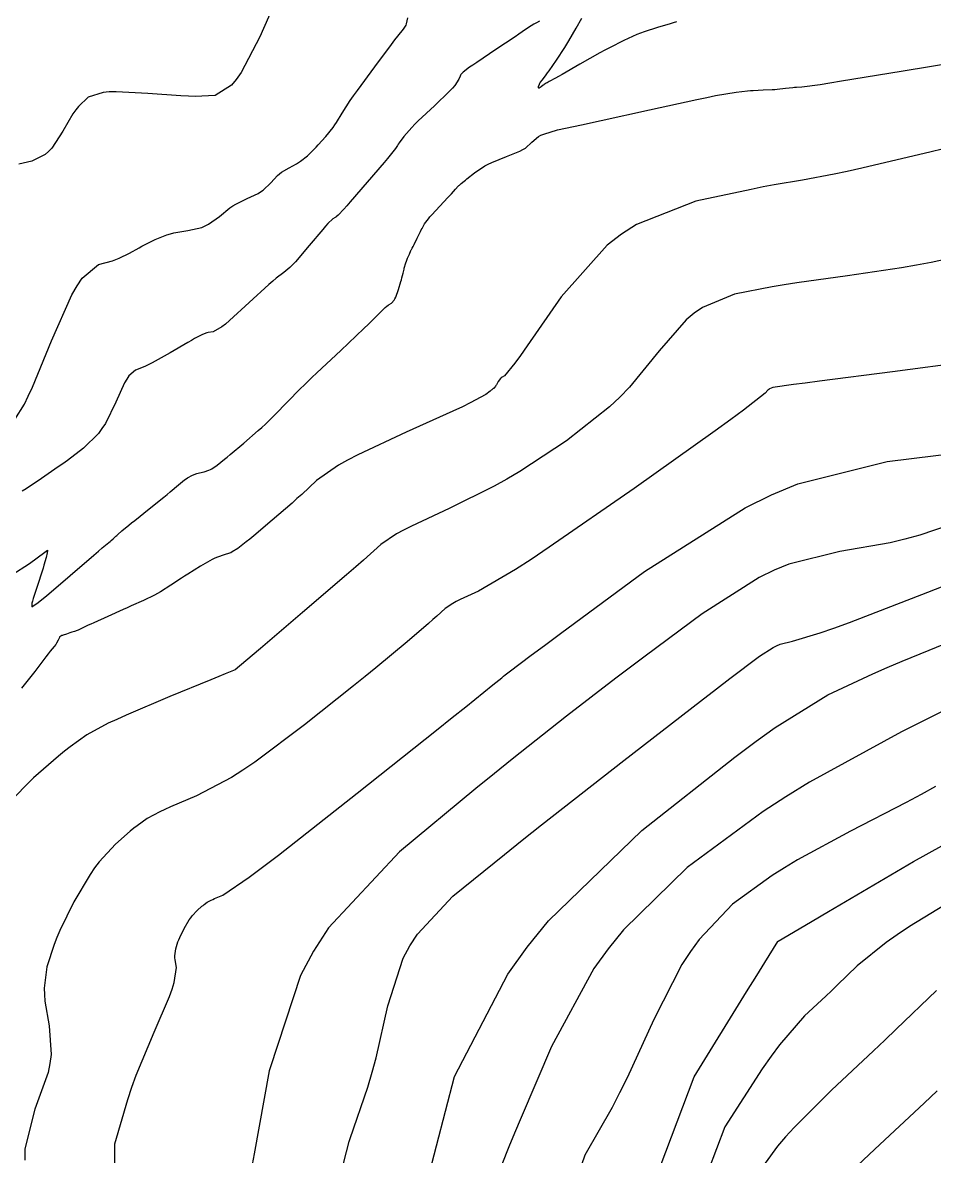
# Model space of a CAD drawing. Header units: metres. Extents: x 837117 to 838477, y 1189012 to 1191015.
# Drawn here: x 838284.3 to 838351.6, y 1190244.1 to 1190327.7 of the extents above; entities that cross this region are included whole.
import ezdxf

# ---------------------------------------------------------------- set-up
doc = ezdxf.new("R2010")
doc.units = ezdxf.units.M
doc.header["$LTSCALE"] = 0.3
doc.layers.add('COTAS 10', color=1, linetype='Continuous')
doc.layers.add('COTAS INT', color=252, linetype='Continuous')

msp = doc.modelspace()

# ---------------------------------------------------------------- linework, layer by layer
at = {"layer": 'COTAS 10'}
for points, elevation in [([(838283.761, 1190298.432), (838284.484, 1190299.561), (838284.761, 1190300.134), (838285.072, 1190300.819), (838286.47, 1190304.234), (838287.985, 1190307.62), (838288.37, 1190308.287), (838288.739, 1190308.838), (838289.943, 1190309.852), (838290.965, 1190310.132), (838291.219, 1190310.22), (838291.46, 1190310.312), (838292.226, 1190310.683), (838292.933, 1190311.081), (838293.137, 1190311.191), (838293.344, 1190311.3), (838294.122, 1190311.693), (838294.98, 1190312.032), (838295.238, 1190312.107), (838295.504, 1190312.174), (838296.537, 1190312.351), (838297.556, 1190312.586), (838297.813, 1190312.691), (838298.059, 1190312.813), (838298.859, 1190313.395), (838299.617, 1190314.018), (838299.837, 1190314.166), (838300.061, 1190314.302), (838300.905, 1190314.704), (838301.702, 1190315.085), (838301.895, 1190315.209), (838302.078, 1190315.341), (838302.639, 1190315.881), (838303.141, 1190316.409), (838303.287, 1190316.532), (838303.435, 1190316.645), (838303.991, 1190316.972), (838304.548, 1190317.269), (838304.696, 1190317.364), (838304.841, 1190317.464), (838305.344, 1190317.871), (838305.847, 1190318.357), (838305.993, 1190318.507), (838306.141, 1190318.664), (838306.699, 1190319.287), (838307.235, 1190319.955), (838307.37, 1190320.14), (838307.498, 1190320.325), (838307.912, 1190320.996), (838308.507, 1190321.931), (838308.751, 1190322.283), (838309.028, 1190322.675), (838310.311, 1190324.428), (838311.553, 1190326.078), (838311.803, 1190326.406), (838312.013, 1190326.677), (838312.435, 1190327.188), (838312.581, 1190327.407), (838312.617, 1190327.493), (838312.651, 1190327.591), (838312.759, 1190328.039)], 1800), ([(838354.066, 1190302.679), (838348.488, 1190301.942), (838343.092, 1190301.251), (838342.04, 1190301.114), (838341.181, 1190301.001), (838339.673, 1190300.789), (838339.429, 1190300.689), (838339.366, 1190300.646), (838339.305, 1190300.596), (838339.101, 1190300.359), (838337.501, 1190299.111), (838336.56, 1190298.424), (838335.403, 1190297.589), (838329.428, 1190293.339), (838323.176, 1190289.006), (838321.844, 1190288.118), (838320.687, 1190287.366), (838317.95, 1190285.778), (838316.597, 1190285.151), (838316.312, 1190285.005), (838316.065, 1190284.871), (838315.498, 1190284.487), (838314.876, 1190283.928), (838314.595, 1190283.683), (838314.266, 1190283.399), (838312.689, 1190282.049), (838310.384, 1190280.133), (838309.598, 1190279.493), (838308.747, 1190278.805), (838305.141, 1190275.923), (838301.467, 1190273.177), (838300.575, 1190272.575), (838299.736, 1190272.041), (838297.158, 1190270.685), (838295.247, 1190269.876), (838294.829, 1190269.688), (838294.46, 1190269.515), (838293.525, 1190269.018), (838292.79, 1190268.486), (838292.546, 1190268.291), (838292.284, 1190268.076), (838291.191, 1190267.126), (838289.987, 1190265.813), (838289.654, 1190265.369), (838289.322, 1190264.89), (838288.127, 1190262.87), (838287.097, 1190260.769), (838286.869, 1190260.239), (838286.666, 1190259.731), (838286.139, 1190258.085), (838285.942, 1190256.504), (838285.947, 1190256.037), (838285.979, 1190255.557), (838286.308, 1190253.722), (838286.448, 1190251.615), (838286.361, 1190250.964), (838286.218, 1190250.285), (838285.248, 1190247.589), (838284.505, 1190244.661), (838284.507, 1190243.835)], 1810), ([(838355.054, 1190278.353), (838349.158, 1190275.415), (838342.369, 1190271.697), (838340.626, 1190270.622), (838338.94, 1190269.528), (838333.344, 1190265.415), (838328.64, 1190260.811), (838327.517, 1190259.408), (838326.471, 1190257.95), (838323.344, 1190252.218), (838321.108, 1190246.976), (838320.625, 1190245.827), (838320.2, 1190244.808), (838319.154, 1190242.218)], 1820), ([(838344.179, 1190241.822), (838347.193, 1190244.631), (838350.818, 1190248.028), (838351.781, 1190248.941)], 1830)]:
    msp.add_lwpolyline(points, dxfattribs=dict(at, elevation=elevation))
at = {"layer": 'COTAS INT'}
for points, elevation in [([(838303.115, 1190329.546), (838301.845, 1190326.627), (838300.459, 1190323.998), (838300.096, 1190323.484), (838299.742, 1190323.062), (838298.538, 1190322.308), (838297.08, 1190322.24), (838296.567, 1190322.25), (838296.005, 1190322.273), (838293.577, 1190322.462), (838291.236, 1190322.584), (838290.729, 1190322.566), (838290.282, 1190322.524), (838289.178, 1190322.185), (838288.463, 1190321.502), (838288.261, 1190321.244), (838288.058, 1190320.956), (838287.311, 1190319.667), (838286.499, 1190318.426), (838286.255, 1190318.169), (838286.002, 1190317.95), (838285.02, 1190317.468), (838284.069, 1190317.24)], 1798), ([(838322.46, 1190327.777), (838322.23, 1190327.664), (838322.036, 1190327.566), (838321.638, 1190327.332), (838321.171, 1190326.997), (838320.935, 1190326.835), (838320.652, 1190326.642), (838319.243, 1190325.696), (838317.829, 1190324.746), (838317.544, 1190324.551), (838317.304, 1190324.386), (838316.819, 1190324.036), (838316.661, 1190323.857), (838316.627, 1190323.801), (838316.596, 1190323.741), (838316.522, 1190323.501), (838316.214, 1190323.044), (838316.037, 1190322.848), (838315.82, 1190322.623), (838314.705, 1190321.558), (838313.523, 1190320.442), (838313.264, 1190320.184), (838313.034, 1190319.949), (838312.451, 1190319.281), (838312.118, 1190318.827), (838312.046, 1190318.725), (838311.983, 1190318.634), (838311.829, 1190318.392), (838311.452, 1190317.905), (838311.249, 1190317.66), (838311.002, 1190317.367), (838309.756, 1190315.91), (838308.5, 1190314.461), (838308.248, 1190314.173), (838308.037, 1190313.934), (838307.623, 1190313.483), (838307.474, 1190313.363), (838307.431, 1190313.333), (838307.387, 1190313.305), (838307.223, 1190313.217), (838306.851, 1190312.868), (838306.677, 1190312.676), (838306.472, 1190312.442), (838305.475, 1190311.251), (838304.458, 1190310.055), (838304.24, 1190309.818), (838304.051, 1190309.622), (838303.598, 1190309.253), (838303.044, 1190308.851), (838302.791, 1190308.634), (838302.494, 1190308.371), (838301.061, 1190307.038), (838299.608, 1190305.717), (838299.298, 1190305.461), (838299.028, 1190305.253), (838298.389, 1190304.899), (838298.031, 1190304.838), (838297.939, 1190304.815), (838297.849, 1190304.789), (838297.552, 1190304.671), (838297.028, 1190304.386), (838296.795, 1190304.254), (838296.525, 1190304.1), (838295.234, 1190303.349), (838293.906, 1190302.605), (838293.613, 1190302.454), (838293.353, 1190302.327), (838292.68, 1190302.066), (838292.175, 1190301.642), (838292.021, 1190301.411), (838291.86, 1190301.132), (838291.226, 1190299.714), (838290.449, 1190298.136), (838290.198, 1190297.755), (838289.932, 1190297.398), (838288.843, 1190296.313), (838287.643, 1190295.408), (838287.308, 1190295.165), (838286.971, 1190294.925), (838285.743, 1190294.088), (838284.6, 1190293.324), (838284.317, 1190293.132)], 1802), ([(838332.548, 1190327.733), (838332.321, 1190327.66), (838332.085, 1190327.586), (838331.154, 1190327.311), (838330.172, 1190326.997), (838329.903, 1190326.898), (838329.635, 1190326.793), (838328.681, 1190326.37), (838327.61, 1190325.823), (838327.268, 1190325.64), (838326.908, 1190325.443), (838325.443, 1190324.617), (838324.128, 1190323.863), (838323.861, 1190323.711), (838323.637, 1190323.584), (838323.178, 1190323.33), (838323.021, 1190323.25), (838322.987, 1190323.231), (838322.957, 1190323.214), (838322.882, 1190323.168), (838322.805, 1190323.111), (838322.774, 1190323.088), (838322.738, 1190323.062), (838322.573, 1190322.939), (838322.426, 1190322.857), (838322.401, 1190322.856), (838322.383, 1190322.865), (838322.377, 1190322.974), (838322.446, 1190323.154), (838322.475, 1190323.207), (838322.509, 1190323.261), (838322.669, 1190323.468), (838322.944, 1190323.823), (838323.051, 1190323.97), (838323.171, 1190324.138), (838323.714, 1190324.922), (838324.319, 1190325.842), (838324.477, 1190326.095), (838324.631, 1190326.348), (838325.156, 1190327.259), (838325.581, 1190328.02)], 1802), ([(838283.561, 1190286.982), (838284.857, 1190287.813), (838285.987, 1190288.636), (838286.192, 1190288.785), (838286.175, 1190288.704), (838286.164, 1190288.652), (838286.149, 1190288.588), (838286.074, 1190288.251), (838285.92, 1190287.682), (838285.856, 1190287.471), (838285.782, 1190287.237), (838285.438, 1190286.201), (838285.127, 1190285.236), (838285.074, 1190285.047), (838285.035, 1190284.892), (838285.016, 1190284.613), (838285.495, 1190284.931), (838285.772, 1190285.152), (838286.11, 1190285.43), (838287.851, 1190286.916), (838289.595, 1190288.424), (838289.934, 1190288.716), (838290.212, 1190288.955), (838290.7, 1190289.364), (838290.8, 1190289.441), (838290.834, 1190289.469), (838290.87, 1190289.501), (838291.022, 1190289.641), (838291.223, 1190289.826), (838291.291, 1190289.886), (838291.363, 1190289.95), (838291.666, 1190290.212), (838292.179, 1190290.635), (838292.383, 1190290.8), (838292.614, 1190290.987), (838293.674, 1190291.833), (838294.758, 1190292.704), (838295.005, 1190292.906), (838295.229, 1190293.09), (838295.844, 1190293.616), (838296.282, 1190293.976), (838296.395, 1190294.056), (838296.503, 1190294.128), (838296.863, 1190294.32), (838297.2, 1190294.443), (838297.294, 1190294.472), (838297.389, 1190294.499), (838297.732, 1190294.577), (838298.088, 1190294.689), (838298.19, 1190294.738), (838298.294, 1190294.793), (838298.682, 1190295.056), (838299.227, 1190295.495), (838299.43, 1190295.661), (838299.655, 1190295.847), (838300.654, 1190296.681), (838301.721, 1190297.605), (838301.99, 1190297.847), (838302.246, 1190298.084), (838303.075, 1190298.89), (838303.766, 1190299.598), (838303.935, 1190299.773), (838304.096, 1190299.938), (838304.597, 1190300.459), (838305.355, 1190301.208), (838305.678, 1190301.517), (838306.049, 1190301.871), (838307.798, 1190303.518), (838309.509, 1190305.13), (838309.856, 1190305.462), (838310.15, 1190305.744), (838310.754, 1190306.352), (838310.972, 1190306.592), (838311.022, 1190306.643), (838311.067, 1190306.686), (838311.193, 1190306.787), (838311.306, 1190306.855), (838311.344, 1190306.878), (838311.385, 1190306.902), (838311.555, 1190307.008), (838311.748, 1190307.231), (838311.802, 1190307.331), (838311.858, 1190307.447), (838312.063, 1190308.002), (838312.243, 1190308.592), (838312.283, 1190308.729), (838312.318, 1190308.856), (838312.406, 1190309.222), (838312.47, 1190309.506), (838312.489, 1190309.581), (838312.508, 1190309.655), (838312.585, 1190309.91), (838312.677, 1190310.169), (838312.706, 1190310.245), (838312.736, 1190310.322), (838312.861, 1190310.619), (838312.974, 1190310.872), (838312.997, 1190310.923), (838313.017, 1190310.965), (838313.062, 1190311.045), (838313.131, 1190311.173), (838313.211, 1190311.333), (838313.428, 1190311.783), (838313.675, 1190312.284), (838313.737, 1190312.404), (838313.796, 1190312.516), (838313.988, 1190312.854), (838314.265, 1190313.226), (838314.378, 1190313.36), (838314.507, 1190313.506), (838315.104, 1190314.148), (838315.709, 1190314.782), (838315.843, 1190314.925), (838315.963, 1190315.054), (838316.276, 1190315.399), (838316.47, 1190315.617), (838316.516, 1190315.666), (838316.558, 1190315.709), (838316.681, 1190315.823), (838316.892, 1190315.993), (838316.99, 1190316.072), (838317.105, 1190316.165), (838317.664, 1190316.614), (838318.433, 1190317.123), (838318.68, 1190317.254), (838318.942, 1190317.381), (838320.015, 1190317.8), (838321.016, 1190318.201), (838321.233, 1190318.316), (838321.424, 1190318.432), (838321.898, 1190318.866), (838322.373, 1190319.274), (838322.565, 1190319.375), (838322.783, 1190319.469), (838323.79, 1190319.765), (838325.547, 1190320.152), (838327.017, 1190320.477), (838330.57, 1190321.261), (838334.062, 1190322.015), (838334.803, 1190322.168), (838335.446, 1190322.297), (838336.952, 1190322.56), (838337.785, 1190322.648), (838338.004, 1190322.667), (838338.217, 1190322.683), (838338.946, 1190322.718), (838339.621, 1190322.748), (838339.8, 1190322.761), (838339.977, 1190322.775), (838340.587, 1190322.841), (838341.132, 1190322.904), (838341.267, 1190322.916), (838341.396, 1190322.926), (838341.804, 1190322.945), (838343.148, 1190323.126), (838343.866, 1190323.238), (838344.736, 1190323.378), (838349.126, 1190324.107), (838353.591, 1190324.848)], 1804), ([(838356.215, 1190319.329), (838351.331, 1190318.156), (838346.234, 1190316.959), (838345.138, 1190316.715), (838344.177, 1190316.508), (838341.844, 1190316.077), (838339.76, 1190315.727), (838338.958, 1190315.57), (838338.057, 1190315.389), (838333.986, 1190314.519), (838329.598, 1190312.807), (838328.497, 1190312.094), (838327.445, 1190311.278), (838324.058, 1190307.467), (838321.553, 1190303.846), (838321.058, 1190303.149), (838320.649, 1190302.585), (838319.887, 1190301.653), (838319.693, 1190301.545), (838319.642, 1190301.501), (838319.592, 1190301.451), (838319.418, 1190301.216), (838319.277, 1190300.984), (838319.247, 1190300.936), (838319.221, 1190300.895), (838319.16, 1190300.802), (838319.126, 1190300.76), (838319.117, 1190300.75), (838319.109, 1190300.742), (838319.08, 1190300.719), (838319.055, 1190300.703), (838319.05, 1190300.7), (838319.044, 1190300.696), (838319.028, 1190300.687), (838318.938, 1190300.617), (838318.886, 1190300.576), (838318.823, 1190300.526), (838318.497, 1190300.264), (838317.352, 1190299.644), (838316.773, 1190299.367), (838316.079, 1190299.044), (838312.626, 1190297.498), (838309.06, 1190295.83), (838308.295, 1190295.43), (838307.627, 1190295.057), (838306.02, 1190293.934), (838304.923, 1190292.907), (838304.577, 1190292.595), (838304.212, 1190292.27), (838302.743, 1190290.997), (838301.387, 1190289.854), (838301.094, 1190289.611), (838300.837, 1190289.401), (838300.204, 1190288.906), (838299.808, 1190288.663), (838299.7, 1190288.61), (838299.592, 1190288.564), (838299.206, 1190288.452), (838298.707, 1190288.279), (838298.527, 1190288.196), (838298.33, 1190288.097), (838297.468, 1190287.609), (838296.535, 1190287.036), (838296.293, 1190286.884), (838296.058, 1190286.733), (838295.267, 1190286.212), (838294.504, 1190285.733), (838294.287, 1190285.609), (838294.067, 1190285.489), (838293.251, 1190285.089), (838292.34, 1190284.679), (838292.061, 1190284.554), (838291.77, 1190284.424), (838290.621, 1190283.91), (838289.586, 1190283.443), (838289.367, 1190283.343), (838289.177, 1190283.255), (838288.734, 1190283.043), (838288.494, 1190282.928), (838288.433, 1190282.902), (838288.373, 1190282.878), (838288.172, 1190282.81), (838287.966, 1190282.748), (838287.902, 1190282.727), (838287.836, 1190282.705), (838287.572, 1190282.61), (838287.337, 1190282.524), (838287.288, 1190282.507), (838287.246, 1190282.493), (838287.155, 1190282.467), (838287.097, 1190282.414), (838287.077, 1190282.383), (838287.055, 1190282.345), (838286.962, 1190282.152), (838286.852, 1190281.936), (838286.821, 1190281.885), (838286.789, 1190281.837), (838286.669, 1190281.695), (838286.374, 1190281.338), (838286.232, 1190281.156), (838286.064, 1190280.937), (838285.239, 1190279.844), (838284.269, 1190278.628)], 1806), ([(838355.166, 1190310.834), (838351.329, 1190309.999), (838350.249, 1190309.795), (838349.161, 1190309.603), (838345.166, 1190309.01), (838341.426, 1190308.489), (838340.499, 1190308.342), (838339.619, 1190308.195), (838336.83, 1190307.654), (838334.468, 1190306.681), (838333.858, 1190306.261), (838333.265, 1190305.776), (838331.282, 1190303.478), (838329.103, 1190300.805), (838328.387, 1190300.083), (838327.622, 1190299.369), (838324.453, 1190296.854), (838321.003, 1190294.589), (838320.061, 1190294.032), (838319.125, 1190293.506), (838315.792, 1190291.859), (838313.015, 1190290.572), (838312.429, 1190290.273), (838311.924, 1190289.998), (838310.759, 1190289.211), (838309.482, 1190288.062), (838308.905, 1190287.559), (838308.231, 1190286.977), (838304.993, 1190284.205), (838301.876, 1190281.554), (838300.799, 1190280.637), (838300.026, 1190279.98), (838299.275, 1190279.667), (838298.809, 1190279.476), (838298.232, 1190279.238), (838295.212, 1190278.003), (838291.992, 1190276.641), (838291.288, 1190276.323), (838290.665, 1190276.032), (838289.091, 1190275.194), (838287.852, 1190274.299), (838287.441, 1190273.97), (838286.999, 1190273.607), (838285.158, 1190272.007), (838283.333, 1190270.181)], 1808), ([(838291.145, 1190240.902), (838291.142, 1190245.025), (838292.096, 1190248.305), (838292.402, 1190249.201), (838292.726, 1190250.09), (838294.047, 1190253.256), (838295.175, 1190255.89), (838295.377, 1190256.445), (838295.53, 1190256.924), (838295.686, 1190258.022), (838295.582, 1190258.6), (838295.572, 1190258.751), (838295.571, 1190258.898), (838295.633, 1190259.397), (838295.799, 1190259.915), (838295.863, 1190260.075), (838295.935, 1190260.242), (838296.259, 1190260.904), (838296.636, 1190261.541), (838296.74, 1190261.692), (838296.845, 1190261.832), (838297.225, 1190262.245), (838297.569, 1190262.544), (838297.651, 1190262.612), (838297.728, 1190262.674), (838297.96, 1190262.841), (838298.254, 1190262.998), (838298.371, 1190263.052), (838298.503, 1190263.112), (838299.105, 1190263.367), (838301.052, 1190264.694), (838302.031, 1190265.429), (838303.202, 1190266.324), (838309.02, 1190270.886), (838314.851, 1190275.516), (838316.029, 1190276.455), (838317.019, 1190277.245), (838319.02, 1190278.856), (838319.669, 1190279.395), (838319.808, 1190279.509), (838319.928, 1190279.608), (838320.211, 1190279.836), (838321.845, 1190281.049), (838322.817, 1190281.768), (838324.014, 1190282.653), (838330.211, 1190287.234), (838337.618, 1190291.923), (838339.576, 1190292.875), (838341.495, 1190293.678), (838348.094, 1190295.329), (838353.485, 1190295.985)], 1812), ([(838354.598, 1190291.311), (838350.491, 1190289.904), (838349.397, 1190289.602), (838348.322, 1190289.339), (838344.598, 1190288.707), (838340.849, 1190287.769), (838339.759, 1190287.314), (838338.647, 1190286.772), (838334.44, 1190284.109), (838330.257, 1190280.993), (838329.16, 1190280.167), (838328.089, 1190279.356), (838324.44, 1190276.557), (838320.436, 1190273.384), (838319.141, 1190272.336), (838317.766, 1190271.215), (838312.126, 1190266.557), (838306.903, 1190260.957), (838305.791, 1190259.241), (838304.823, 1190257.455), (838302.605, 1190250.627), (838302.534, 1190250.408), (838301.428, 1190244.304), (838301.206, 1190243.112)], 1814), ([(838307.394, 1190241.212), (838308.423, 1190245.204), (838308.503, 1190245.437), (838309.805, 1190249.217), (838310.126, 1190250.306), (838310.421, 1190251.385), (838311.267, 1190255.204), (838312.412, 1190258.727), (838312.895, 1190259.621), (838313.452, 1190260.478), (838316.063, 1190263.279), (838319.872, 1190266.374), (838321.183, 1190267.418), (838322.605, 1190268.543), (838328.668, 1190273.279), (838334.332, 1190277.663), (838335.502, 1190278.566), (838336.5, 1190279.334), (838338.668, 1190280.984), (838339.676, 1190281.622), (838339.942, 1190281.752), (838340.203, 1190281.861), (838341.101, 1190282.086), (838343.16, 1190282.694), (838344.152, 1190283.044), (838345.328, 1190283.474), (838351.101, 1190285.687), (838357.916, 1190288.388)], 1816), ([(838314.209, 1190242.33), (838316.187, 1190250), (838320.122, 1190257.546), (838321.547, 1190259.534), (838323.117, 1190261.478), (838330, 1190268.136), (838336.869, 1190273.546), (838338.431, 1190274.704), (838339.845, 1190275.715), (838343.723, 1190278.136), (838347.03, 1190279.687), (838348.084, 1190280.148), (838349.198, 1190280.624), (838353.723, 1190282.457)], 1818), ([(838351.668, 1190271.375), (838350.593, 1190270.79), (838349.499, 1190270.204), (838345.395, 1190268.089), (838341.489, 1190265.975), (838340.521, 1190265.39), (838339.602, 1190264.805), (838336.689, 1190262.694), (838334.221, 1190260.107), (838333.582, 1190259.222), (838332.962, 1190258.264), (838330.883, 1190254.194), (838328.915, 1190249.894), (838328.366, 1190248.79), (838327.814, 1190247.725), (838325.806, 1190244.194), (838324.638, 1190240.847)], 1822), ([(838330.945, 1190242.24), (838333.867, 1190249.963), (838337.733, 1190256.241), (838338.472, 1190257.441), (838339.067, 1190258.406), (838340.02, 1190259.945), (838340.039, 1190259.964), (838340.044, 1190259.968), (838340.058, 1190259.982), (838341.597, 1190260.889), (838342.563, 1190261.455), (838343.762, 1190262.159), (838350.038, 1190265.84), (838356.75, 1190269.568)], 1824), ([(838353.885, 1190263.585), (838349.745, 1190261.046), (838348.829, 1190260.438), (838348.012, 1190259.871), (838345.893, 1190258.166), (838344.403, 1190256.724), (838343.983, 1190256.324), (838343.56, 1190255.922), (838342.008, 1190254.466), (838340.149, 1190252.325), (838339.532, 1190251.492), (838338.872, 1190250.554), (838336.122, 1190246.3), (838334.274, 1190241.417)], 1826), ([(838351.727, 1190256.349), (838348.762, 1190253.481), (838347.927, 1190252.683), (838347.086, 1190251.884), (838343.996, 1190248.987), (838341.23, 1190246.244), (838340.593, 1190245.543), (838340.012, 1190244.868), (838338.377, 1190242.637)], 1828)]:
    msp.add_lwpolyline(points, dxfattribs=dict(at, elevation=elevation))

doc.saveas('drawing.dxf')
